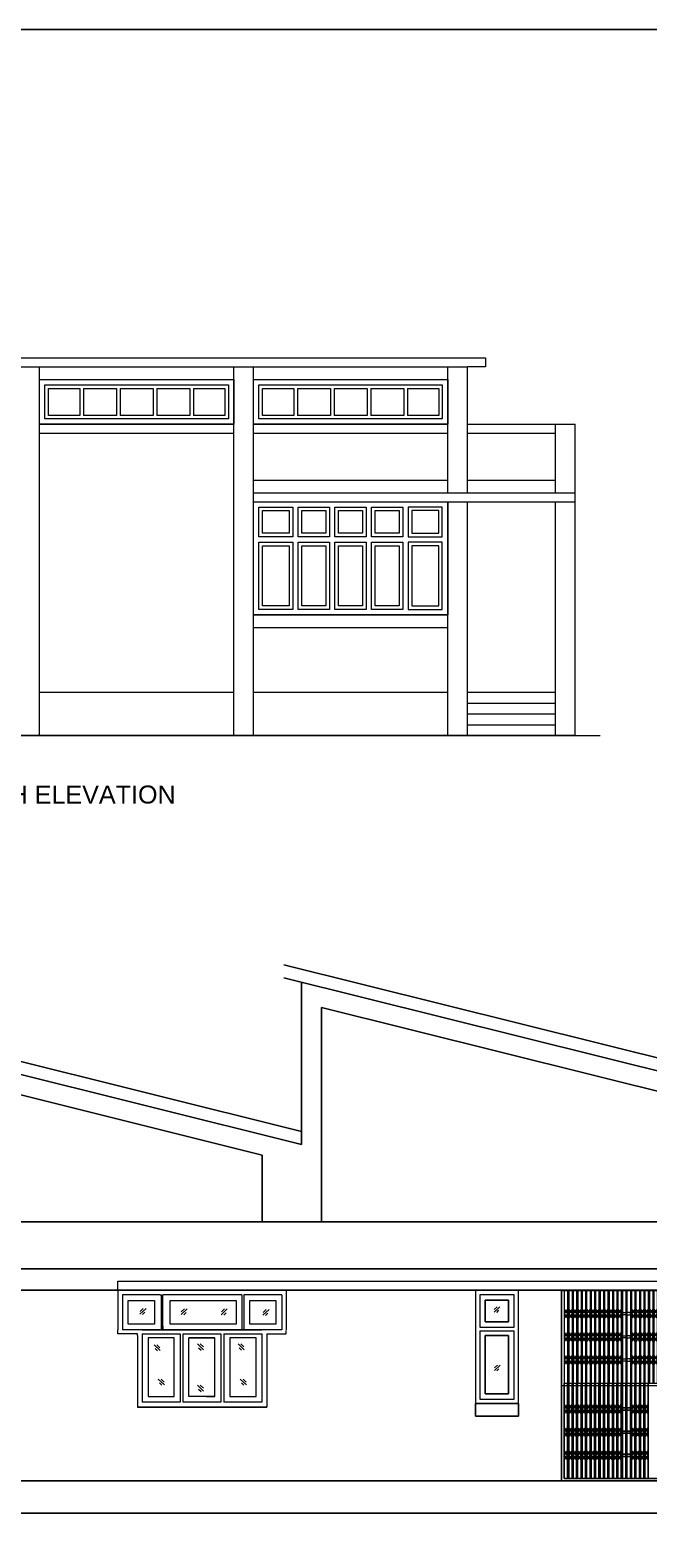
# Model space of a CAD drawing. Header units: inches. Extents: x -6800 to 96653, y -25814 to 17379.
# Drawn here: x 20856 to 21200, y -12148 to -11323 of the extents above; entities that cross this region are included whole.
import ezdxf

# ---------------------------------------------------------------- set-up
doc = ezdxf.new("R2010")
doc.units = ezdxf.units.IN
doc.header["$MEASUREMENT"] = 0
for name, color, linetype, lineweight in [('chajja elev', 4, 'Continuous', 20), ('Door', 20, 'Continuous', 20), ('ele back', 51, 'Continuous', 15), ('furniture', 44, 'Continuous', 15), ('NETMANH', 26, 'Continuous', 15), ('Win ele', 211, 'Continuous', 15)]:
    doc.layers.add(name, color=color, linetype=linetype, lineweight=lineweight)
doc.layers.add('doors', color=52, linetype='Continuous')
doc.styles.get("Standard").update_dxf_attribs({"font": 'arial.ttf'})

# ---------------------------------------------------------------- blocks, each defined once
blk = doc.blocks.new('md-cuasat2200x3000')
for p, q in [((0, 2200), (3000, 2200)), ((0, 0), (0, 2200)), ((60, 2140), (2940, 2140)), ((60, 0), (60, 2140)), ((139, 0), (139, 2140)), ((164, 0), (164, 2140)), ((242, 0), (242, 2140)), ((267, 0), (267, 2140)), ((346, 0), (346, 2140)), ((371, 0), (371, 2140)), ((450, 0), (450, 2140)), ((475, 0), (475, 2140)), ((553, 0), (553, 2140)), ((578, 0), (578, 2140)), ((657, 0), (657, 2140)), ((682, 0), (682, 2140)), ((761, 0), (761, 2140)), ((786, 0), (786, 2140)), ((864, 0), (864, 2140)), ((889, 0), (889, 2140)), ((968, 0), (968, 2140)), ((993, 0), (993, 2140)), ((1072, 0), (1072, 2140)), ((1097, 0), (1097, 2140)), ((1175, 0), (1175, 2140)), ((1200, 0), (1200, 2140)), ((1279, 0), (1279, 2140)), ((1304, 0), (1304, 2140)), ((1382, 0), (1382, 2140)), ((1408, 0), (1408, 2140)), ((1408, 0), (1408, 2140)), ((1488, 0), (1488, 2140)), ((1500, 0), (1500, 2140)), ((1512, 0), (1512, 2140)), ((1592, 0), (1592, 2140)), ((1618, 0), (1618, 2140)), ((1696, 0), (1696, 2140)), ((1721, 0), (1721, 2140)), ((1800, 0), (1800, 2140)), ((1825, 0), (1825, 2140)), ((1903, 0), (1903, 2140)), ((1928, 0), (1928, 2140)), ((2007, 0), (2007, 2140)), ((2032, 0), (2032, 2140)), ((2111, 0), (2111, 2140)), ((2136, 0), (2136, 2140)), ((2214, 0), (2214, 2140)), ((2239, 0), (2239, 2140)), ((2318, 0), (2318, 2140)), ((2343, 0), (2343, 2140)), ((2422, 0), (2422, 2140)), ((2447, 0), (2447, 2140)), ((2525, 0), (2525, 2140)), ((2550, 0), (2550, 2140)), ((2629, 0), (2629, 2140)), ((2654, 0), (2654, 2140)), ((2733, 0), (2733, 2140)), ((2758, 0), (2758, 2140)), ((2836, 0), (2836, 2140)), ((2861, 0), (2861, 2140)), ((2940, 2140), (2940, 0)), ((3000, 2200), (3000, 0)), ((0, 0), (3000, 0)), ((3000, 0), (0, 0)), ((2940, 0), (60, 0))]:
    blk.add_line(p, q)
at = {"layer": 'NETMANH'}
for p, q in [((139, 1605), (60, 1709)), ((60, 1605), (139, 1709)), ((139, 1501), (60, 1605)), ((60, 1501), (139, 1605)), ((242, 1605), (164, 1709)), ((164, 1605), (242, 1709)), ((242, 1501), (164, 1605)), ((164, 1501), (242, 1605)), ((346, 1605), (267, 1709)), ((267, 1605), (346, 1709)), ((346, 1501), (267, 1605)), ((267, 1501), (346, 1605)), ((450, 1605), (371, 1709)), ((371, 1605), (450, 1709)), ((450, 1501), (371, 1605)), ((371, 1501), (450, 1605)), ((553, 1605), (475, 1709)), ((475, 1605), (553, 1709)), ((553, 1501), (475, 1605)), ((475, 1501), (553, 1605)), ((657, 1605), (578, 1709)), ((578, 1605), (657, 1709)), ((657, 1501), (578, 1605)), ((578, 1501), (657, 1605)), ((761, 1605), (682, 1709)), ((682, 1605), (761, 1709)), ((761, 1501), (682, 1605)), ((682, 1501), (761, 1605)), ((864, 1605), (786, 1709)), ((786, 1605), (864, 1709)), ((864, 1501), (786, 1605)), ((786, 1501), (864, 1605)), ((968, 1605), (889, 1709)), ((889, 1605), (968, 1709)), ((968, 1501), (889, 1605)), ((889, 1501), (968, 1605)), ((1072, 1605), (993, 1709)), ((993, 1605), (1072, 1709)), ((1072, 1501), (993, 1605)), ((993, 1501), (1072, 1605)), ((1175, 1605), (1097, 1709)), ((1097, 1605), (1175, 1709)), ((1175, 1501), (1097, 1605)), ((1097, 1501), (1175, 1605)), ((1279, 1605), (1200, 1709)), ((1200, 1605), (1279, 1709)), ((1279, 1501), (1200, 1605)), ((1200, 1501), (1279, 1605)), ((1382, 1605), (1304, 1709)), ((1304, 1605), (1382, 1709)), ((1382, 1501), (1304, 1605)), ((1304, 1501), (1382, 1605)), ((1408, 1631), (1408, 1579)), ((1488, 1631), (1408, 1631)), ((1408, 1579), (1488, 1579)), ((1488, 1579), (1488, 1631)), ((1512, 1631), (1592, 1631)), ((1512, 1579), (1512, 1631)), ((1592, 1579), (1512, 1579)), ((1592, 1631), (1592, 1579)), ((1618, 1605), (1696, 1709)), ((1696, 1605), (1618, 1709)), ((1618, 1501), (1696, 1605)), ((1696, 1501), (1618, 1605)), ((1721, 1605), (1800, 1709)), ((1800, 1605), (1721, 1709)), ((1721, 1501), (1800, 1605)), ((1800, 1501), (1721, 1605)), ((1825, 1605), (1903, 1709)), ((1903, 1605), (1825, 1709)), ((1825, 1501), (1903, 1605)), ((1903, 1501), (1825, 1605)), ((1928, 1605), (2007, 1709)), ((2007, 1605), (1928, 1709)), ((1928, 1501), (2007, 1605)), ((2007, 1501), (1928, 1605)), ((2032, 1605), (2111, 1709)), ((2111, 1605), (2032, 1709)), ((2032, 1501), (2111, 1605)), ((2111, 1501), (2032, 1605)), ((2136, 1605), (2214, 1709)), ((2214, 1605), (2136, 1709)), ((2136, 1501), (2214, 1605)), ((2214, 1501), (2136, 1605)), ((2239, 1605), (2318, 1709)), ((2318, 1605), (2239, 1709)), ((2239, 1501), (2318, 1605)), ((2318, 1501), (2239, 1605)), ((2343, 1605), (2422, 1709)), ((2422, 1605), (2343, 1709)), ((2343, 1501), (2422, 1605)), ((2422, 1501), (2343, 1605)), ((2447, 1605), (2525, 1709)), ((2525, 1605), (2447, 1709)), ((2447, 1501), (2525, 1605)), ((2525, 1501), (2447, 1605)), ((2550, 1605), (2629, 1709)), ((2629, 1605), (2550, 1709)), ((2550, 1501), (2629, 1605)), ((2629, 1501), (2550, 1605)), ((2654, 1605), (2733, 1709)), ((2733, 1605), (2654, 1709)), ((2654, 1501), (2733, 1605)), ((2733, 1501), (2654, 1605)), ((2758, 1605), (2836, 1709)), ((2836, 1605), (2758, 1709)), ((2758, 1501), (2836, 1605)), ((2836, 1501), (2758, 1605)), ((2861, 1605), (2940, 1709)), ((2940, 1605), (2861, 1709)), ((2861, 1501), (2940, 1605)), ((2940, 1501), (2861, 1605)), ((139, 1070), (60, 1174)), ((60, 1070), (139, 1174)), ((139, 966), (60, 1070)), ((60, 966), (139, 1070)), ((242, 1070), (164, 1174)), ((164, 1070), (242, 1174)), ((242, 966), (164, 1070)), ((164, 966), (242, 1070)), ((346, 1070), (267, 1174)), ((267, 1070), (346, 1174)), ((346, 966), (267, 1070)), ((267, 966), (346, 1070)), ((450, 1070), (371, 1174)), ((371, 1070), (450, 1174)), ((450, 966), (371, 1070)), ((371, 966), (450, 1070)), ((553, 1070), (475, 1174)), ((475, 1070), (553, 1174)), ((553, 966), (475, 1070)), ((475, 966), (553, 1070)), ((657, 1070), (578, 1174)), ((578, 1070), (657, 1174)), ((657, 966), (578, 1070)), ((578, 966), (657, 1070)), ((761, 1070), (682, 1174)), ((682, 1070), (761, 1174)), ((761, 966), (682, 1070)), ((682, 966), (761, 1070)), ((864, 1070), (786, 1174)), ((786, 1070), (864, 1174)), ((864, 966), (786, 1070)), ((786, 966), (864, 1070)), ((968, 1070), (889, 1174)), ((889, 1070), (968, 1174)), ((968, 966), (889, 1070)), ((889, 966), (968, 1070)), ((1072, 1070), (993, 1174)), ((993, 1070), (1072, 1174)), ((1072, 966), (993, 1070)), ((993, 966), (1072, 1070)), ((1175, 1070), (1097, 1174)), ((1097, 1070), (1175, 1174)), ((1175, 966), (1097, 1070)), ((1097, 966), (1175, 1070)), ((1279, 1070), (1200, 1174)), ((1200, 1070), (1279, 1174)), ((1279, 966), (1200, 1070)), ((1200, 966), (1279, 1070)), ((1382, 1070), (1304, 1174)), ((1304, 1070), (1382, 1174)), ((1382, 966), (1304, 1070)), ((1304, 966), (1382, 1070)), ((1408, 1096), (1408, 1044)), ((1488, 1096), (1408, 1096)), ((1408, 1044), (1488, 1044)), ((1488, 1044), (1488, 1096)), ((1512, 1096), (1592, 1096)), ((1512, 1044), (1512, 1096)), ((1592, 1044), (1512, 1044)), ((1592, 1096), (1592, 1044)), ((1618, 1070), (1696, 1174)), ((1696, 1070), (1618, 1174)), ((1618, 966), (1696, 1070)), ((1696, 966), (1618, 1070)), ((1721, 1070), (1800, 1174)), ((1800, 1070), (1721, 1174)), ((1721, 966), (1800, 1070)), ((1800, 966), (1721, 1070)), ((1825, 1070), (1903, 1174)), ((1903, 1070), (1825, 1174)), ((1825, 966), (1903, 1070)), ((1903, 966), (1825, 1070)), ((1928, 1070), (2007, 1174)), ((2007, 1070), (1928, 1174)), ((1928, 966), (2007, 1070)), ((2007, 966), (1928, 1070)), ((2032, 1070), (2111, 1174)), ((2111, 1070), (2032, 1174)), ((2032, 966), (2111, 1070)), ((2111, 966), (2032, 1070)), ((2136, 1070), (2214, 1174)), ((2214, 1070), (2136, 1174)), ((2136, 966), (2214, 1070)), ((2214, 966), (2136, 1070)), ((2239, 1070), (2318, 1174)), ((2318, 1070), (2239, 1174)), ((2239, 966), (2318, 1070)), ((2318, 966), (2239, 1070)), ((2343, 1070), (2422, 1174)), ((2422, 1070), (2343, 1174)), ((2343, 966), (2422, 1070)), ((2422, 966), (2343, 1070)), ((2447, 1070), (2525, 1174)), ((2525, 1070), (2447, 1174)), ((2447, 966), (2525, 1070)), ((2525, 966), (2447, 1070)), ((2550, 1070), (2629, 1174)), ((2629, 1070), (2550, 1174)), ((2550, 966), (2629, 1070)), ((2629, 966), (2550, 1070)), ((2654, 1070), (2733, 1174)), ((2733, 1070), (2654, 1174)), ((2654, 966), (2733, 1070)), ((2733, 966), (2654, 1070)), ((2758, 1070), (2836, 1174)), ((2836, 1070), (2758, 1174)), ((2758, 966), (2836, 1070)), ((2836, 966), (2758, 1070)), ((2861, 1070), (2940, 1174)), ((2940, 1070), (2861, 1174)), ((2861, 966), (2940, 1070)), ((2940, 966), (2861, 1070)), ((139, 535), (60, 639)), ((60, 535), (139, 639)), ((139, 431), (60, 535)), ((60, 431), (139, 535)), ((242, 535), (164, 639)), ((164, 535), (242, 639)), ((242, 431), (164, 535)), ((164, 431), (242, 535)), ((346, 535), (267, 639)), ((267, 535), (346, 639)), ((346, 431), (267, 535)), ((267, 431), (346, 535)), ((450, 535), (371, 639)), ((371, 535), (450, 639)), ((450, 431), (371, 535)), ((371, 431), (450, 535)), ((553, 535), (475, 639)), ((475, 535), (553, 639)), ((553, 431), (475, 535)), ((475, 431), (553, 535)), ((657, 535), (578, 639)), ((578, 535), (657, 639)), ((657, 431), (578, 535)), ((578, 431), (657, 535)), ((761, 535), (682, 639)), ((682, 535), (761, 639)), ((761, 431), (682, 535)), ((682, 431), (761, 535)), ((864, 535), (786, 639)), ((786, 535), (864, 639)), ((864, 431), (786, 535)), ((786, 431), (864, 535)), ((968, 535), (889, 639)), ((889, 535), (968, 639)), ((968, 431), (889, 535)), ((889, 431), (968, 535)), ((1072, 535), (993, 639)), ((993, 535), (1072, 639)), ((1072, 431), (993, 535)), ((993, 431), (1072, 535)), ((1175, 535), (1097, 639)), ((1097, 535), (1175, 639)), ((1175, 431), (1097, 535)), ((1097, 431), (1175, 535)), ((1279, 535), (1200, 639)), ((1200, 535), (1279, 639)), ((1279, 431), (1200, 535)), ((1200, 431), (1279, 535)), ((1382, 535), (1304, 639)), ((1304, 535), (1382, 639)), ((1382, 431), (1304, 535)), ((1304, 431), (1382, 535)), ((1408, 561), (1408, 509)), ((1488, 561), (1408, 561)), ((1408, 509), (1488, 509)), ((1488, 509), (1488, 561)), ((1512, 561), (1592, 561)), ((1512, 509), (1512, 561)), ((1592, 509), (1512, 509)), ((1592, 561), (1592, 509)), ((1618, 535), (1696, 639)), ((1696, 535), (1618, 639)), ((1618, 431), (1696, 535)), ((1696, 431), (1618, 535)), ((1721, 535), (1800, 639)), ((1800, 535), (1721, 639)), ((1721, 431), (1800, 535)), ((1800, 431), (1721, 535)), ((1825, 535), (1903, 639)), ((1903, 535), (1825, 639)), ((1825, 431), (1903, 535)), ((1903, 431), (1825, 535)), ((1928, 535), (2007, 639)), ((2007, 535), (1928, 639)), ((1928, 431), (2007, 535)), ((2007, 431), (1928, 535)), ((2032, 535), (2111, 639)), ((2111, 535), (2032, 639)), ((2032, 431), (2111, 535)), ((2111, 431), (2032, 535)), ((2136, 535), (2214, 639)), ((2214, 535), (2136, 639)), ((2136, 431), (2214, 535)), ((2214, 431), (2136, 535)), ((2239, 535), (2318, 639)), ((2318, 535), (2239, 639)), ((2239, 431), (2318, 535)), ((2318, 431), (2239, 535)), ((2343, 535), (2422, 639)), ((2422, 535), (2343, 639)), ((2343, 431), (2422, 535)), ((2422, 431), (2343, 535)), ((2447, 535), (2525, 639)), ((2525, 535), (2447, 639)), ((2447, 431), (2525, 535)), ((2525, 431), (2447, 535)), ((2550, 535), (2629, 639)), ((2629, 535), (2550, 639)), ((2550, 431), (2629, 535)), ((2629, 431), (2550, 535)), ((2654, 535), (2733, 639)), ((2733, 535), (2654, 639)), ((2654, 431), (2733, 535)), ((2733, 431), (2654, 535)), ((2758, 535), (2836, 639)), ((2836, 535), (2758, 639)), ((2758, 431), (2836, 535)), ((2836, 431), (2758, 535)), ((2861, 535), (2940, 639)), ((2940, 535), (2861, 639)), ((2861, 431), (2940, 535)), ((2940, 431), (2861, 535))]:
    blk.add_line(p, q, dxfattribs=at)

msp = doc.modelspace()

# ---------------------------------------------------------------- linework, layer by layer
msp.add_line((20222.07, -11322.79), (22598.07, -11322.79))
at = {"lineweight": 25, "transparency": 33554623}
for p, q in [((21006.74, -11935.51), (20634.64, -11842.73)), ((21369.08, -11935.51), (20996.97, -11842.73)), ((21006.74, -11942.72), (20634.64, -11849.95)), ((21369.08, -11942.72), (20996.97, -11849.95)), ((21006.74, -11942.72), (21006.74, -11852.38)), ((20984.74, -11948.58), (20666.41, -11869.21)), ((21017.74, -11985.72), (21017.74, -11866.46)), ((21347.08, -11948.58), (21017.74, -11866.46)), ((20984.74, -11985.72), (20984.74, -11948.58))]:
    msp.add_line(p, q, dxfattribs=at)
at = {"lineweight": 25}
for p, q in [((21719.41, -11985.72), (20644.41, -11985.72)), ((20644.41, -12011.72), (21719.41, -12011.72)), ((20644.41, -12011.72), (21719.41, -12011.72)), ((21719.41, -12023.72), (20644.41, -12023.72)), ((21127.41, -12093.72), (21103.41, -12093.72)), ((21127.41, -12093.72), (21103.41, -12093.72)), ((21719.41, -12129.72), (20666.41, -12129.72)), ((20644.41, -12147.72), (21719.41, -12147.72))]:
    msp.add_line(p, q, dxfattribs=at)
at = {"lineweight": 25, "transparency": 33554687}
for p, q in [((21121.91, -12029.22), (21108.91, -12029.22)), ((21108.91, -12029.22), (21108.91, -12041.22)), ((21121.91, -12041.22), (21121.91, -12029.22)), ((21108.91, -12041.22), (21121.91, -12041.22)), ((21121.91, -12048.93), (21108.91, -12048.93)), ((21108.91, -12048.93), (21108.91, -12081.22)), ((21121.91, -12081.22), (21121.91, -12048.93)), ((21108.91, -12081.22), (21121.91, -12081.22)), ((21103.41, -12093.72), (21103.41, -12086.72)), ((21127.41, -12086.72), (21103.41, -12086.72)), ((21127.41, -12086.72), (21127.41, -12093.72))]:
    msp.add_line(p, q, dxfattribs=at)
at = {"lineweight": 25, "transparency": 33554636}
for p, q in [((20942.41, -12088.72), (20915.41, -12088.72)), ((20987.41, -12088.72), (20942.41, -12088.72))]:
    msp.add_line(p, q, dxfattribs=at)
at = {"layer": 'chajja elev'}
for p, q in [((20904.62, -12023.72), (20904.62, -12018.72)), ((20904.62, -12018.72), (21471.41, -12018.72)), ((21471.41, -12023.72), (20904.62, -12023.72))]:
    msp.add_line(p, q, dxfattribs=at)
at = {"layer": 'Door', "lineweight": 25, "extrusion": (-2.49876e-18, -1.22439e-16, -1)}
for p, q in [((21151.41, -12076.92), (21151.41, -12129.72)), ((21152.85, -12075.28), (21152.85, -12128.28)), ((21154.74, -12075.28), (21154.74, -12128.28)), ((21155.34, -12075.28), (21155.34, -12128.28)), ((21157.23, -12075.28), (21157.23, -12128.28)), ((21157.83, -12075.28), (21157.83, -12128.28)), ((21159.71, -12075.28), (21159.71, -12128.28)), ((21160.31, -12075.28), (21160.31, -12128.28)), ((21162.2, -12075.28), (21162.2, -12128.28)), ((21162.8, -12075.28), (21162.8, -12128.28)), ((21164.69, -12075.28), (21164.69, -12128.28)), ((21165.29, -12075.28), (21165.29, -12128.28)), ((21167.18, -12075.28), (21167.18, -12128.28)), ((21167.78, -12075.28), (21167.78, -12128.28)), ((21169.66, -12075.28), (21169.66, -12128.28)), ((21170.26, -12075.28), (21170.26, -12128.28)), ((21172.15, -12075.28), (21172.15, -12128.28)), ((21172.75, -12075.28), (21172.75, -12128.28)), ((21174.64, -12075.28), (21174.64, -12128.28)), ((21175.24, -12075.28), (21175.24, -12128.28)), ((21177.13, -12075.28), (21177.13, -12128.28)), ((21177.73, -12075.28), (21177.73, -12128.28)), ((21179.62, -12075.28), (21179.62, -12128.28)), ((21180.22, -12075.28), (21180.22, -12128.28)), ((21182.1, -12075.28), (21182.1, -12128.28)), ((21182.7, -12075.28), (21182.7, -12128.28)), ((21184.59, -12075.28), (21184.59, -12128.28)), ((21185.19, -12075.28), (21185.19, -12128.28)), ((21185.19, -12075.28), (21185.19, -12128.28)), ((21187.11, -12075.28), (21187.11, -12128.28)), ((21187.41, -12075.28), (21187.41, -12128.28)), ((21187.71, -12075.28), (21187.71, -12128.28)), ((21189.63, -12075.28), (21189.63, -12128.28)), ((21190.23, -12075.28), (21190.23, -12128.28)), ((21192.12, -12075.28), (21192.12, -12128.28)), ((21192.72, -12075.28), (21192.72, -12128.28)), ((21194.61, -12075.28), (21194.61, -12128.28)), ((21195.21, -12075.28), (21195.21, -12128.28)), ((21197.09, -12075.28), (21197.09, -12128.28)), ((21197.69, -12075.28), (21197.69, -12128.28)), ((21199.58, -12075.28), (21199.58, -12128.28)), ((21154.74, -12087.28), (21152.85, -12089.76)), ((21152.85, -12087.28), (21154.74, -12089.76)), ((21154.74, -12089.76), (21152.85, -12092.25)), ((21152.85, -12089.76), (21154.74, -12092.25)), ((21157.23, -12087.28), (21155.34, -12089.76)), ((21155.34, -12087.28), (21157.23, -12089.76)), ((21157.23, -12089.76), (21155.34, -12092.25)), ((21155.34, -12089.76), (21157.23, -12092.25)), ((21159.71, -12087.28), (21157.83, -12089.76)), ((21157.83, -12087.28), (21159.71, -12089.76)), ((21159.71, -12089.76), (21157.83, -12092.25)), ((21157.83, -12089.76), (21159.71, -12092.25)), ((21162.2, -12087.28), (21160.31, -12089.76)), ((21160.31, -12087.28), (21162.2, -12089.76)), ((21162.2, -12089.76), (21160.31, -12092.25)), ((21160.31, -12089.76), (21162.2, -12092.25)), ((21164.69, -12087.28), (21162.8, -12089.76)), ((21162.8, -12087.28), (21164.69, -12089.76)), ((21164.69, -12089.76), (21162.8, -12092.25)), ((21162.8, -12089.76), (21164.69, -12092.25)), ((21167.18, -12087.28), (21165.29, -12089.76)), ((21165.29, -12087.28), (21167.18, -12089.76)), ((21167.18, -12089.76), (21165.29, -12092.25)), ((21165.29, -12089.76), (21167.18, -12092.25)), ((21169.66, -12087.28), (21167.78, -12089.76)), ((21167.78, -12087.28), (21169.66, -12089.76)), ((21169.66, -12089.76), (21167.78, -12092.25)), ((21167.78, -12089.76), (21169.66, -12092.25)), ((21172.15, -12087.28), (21170.26, -12089.76)), ((21170.26, -12087.28), (21172.15, -12089.76)), ((21172.15, -12089.76), (21170.26, -12092.25)), ((21170.26, -12089.76), (21172.15, -12092.25)), ((21174.64, -12087.28), (21172.75, -12089.76)), ((21172.75, -12087.28), (21174.64, -12089.76)), ((21174.64, -12089.76), (21172.75, -12092.25)), ((21172.75, -12089.76), (21174.64, -12092.25)), ((21177.13, -12087.28), (21175.24, -12089.76)), ((21175.24, -12087.28), (21177.13, -12089.76)), ((21177.13, -12089.76), (21175.24, -12092.25)), ((21175.24, -12089.76), (21177.13, -12092.25)), ((21179.62, -12087.28), (21177.73, -12089.76)), ((21177.73, -12087.28), (21179.62, -12089.76)), ((21179.62, -12089.76), (21177.73, -12092.25)), ((21177.73, -12089.76), (21179.62, -12092.25)), ((21182.1, -12087.28), (21180.22, -12089.76)), ((21180.22, -12087.28), (21182.1, -12089.76)), ((21182.1, -12089.76), (21180.22, -12092.25)), ((21180.22, -12089.76), (21182.1, -12092.25)), ((21184.59, -12087.28), (21182.7, -12089.76)), ((21182.7, -12087.28), (21184.59, -12089.76)), ((21184.59, -12089.76), (21182.7, -12092.25)), ((21182.7, -12089.76), (21184.59, -12092.25)), ((21185.19, -12089.14), (21187.11, -12089.14)), ((21185.19, -12090.39), (21185.19, -12089.14)), ((21187.11, -12090.39), (21185.19, -12090.39)), ((21187.11, -12089.14), (21187.11, -12090.39)), ((21189.63, -12089.14), (21187.71, -12089.14)), ((21187.71, -12089.14), (21187.71, -12090.39)), ((21187.71, -12090.39), (21189.63, -12090.39)), ((21189.63, -12090.39), (21189.63, -12089.14)), ((21190.23, -12087.28), (21192.12, -12089.76)), ((21192.12, -12087.28), (21190.23, -12089.76)), ((21190.23, -12089.76), (21192.12, -12092.25)), ((21192.12, -12089.76), (21190.23, -12092.25)), ((21192.72, -12087.28), (21194.61, -12089.76)), ((21194.61, -12087.28), (21192.72, -12089.76)), ((21192.72, -12089.76), (21194.61, -12092.25)), ((21194.61, -12089.76), (21192.72, -12092.25)), ((21195.21, -12087.28), (21197.09, -12089.76)), ((21197.09, -12087.28), (21195.21, -12089.76)), ((21195.21, -12089.76), (21197.09, -12092.25)), ((21197.09, -12089.76), (21195.21, -12092.25)), ((21197.69, -12087.28), (21199.58, -12089.76)), ((21199.58, -12087.28), (21197.69, -12089.76)), ((21197.69, -12089.76), (21199.58, -12092.25)), ((21199.58, -12089.76), (21197.69, -12092.25)), ((21154.74, -12100.12), (21152.85, -12102.6)), ((21152.85, -12100.12), (21154.74, -12102.6)), ((21157.23, -12100.12), (21155.34, -12102.6)), ((21155.34, -12100.12), (21157.23, -12102.6)), ((21159.71, -12100.12), (21157.83, -12102.6)), ((21157.83, -12100.12), (21159.71, -12102.6)), ((21162.2, -12100.12), (21160.31, -12102.6)), ((21160.31, -12100.12), (21162.2, -12102.6)), ((21164.69, -12100.12), (21162.8, -12102.6)), ((21162.8, -12100.12), (21164.69, -12102.6)), ((21167.18, -12100.12), (21165.29, -12102.6)), ((21165.29, -12100.12), (21167.18, -12102.6)), ((21169.66, -12100.12), (21167.78, -12102.6)), ((21167.78, -12100.12), (21169.66, -12102.6)), ((21172.15, -12100.12), (21170.26, -12102.6)), ((21170.26, -12100.12), (21172.15, -12102.6)), ((21174.64, -12100.12), (21172.75, -12102.6)), ((21172.75, -12100.12), (21174.64, -12102.6)), ((21177.13, -12100.12), (21175.24, -12102.6)), ((21175.24, -12100.12), (21177.13, -12102.6)), ((21179.62, -12100.12), (21177.73, -12102.6)), ((21177.73, -12100.12), (21179.62, -12102.6)), ((21182.1, -12100.12), (21180.22, -12102.6)), ((21180.22, -12100.12), (21182.1, -12102.6)), ((21184.59, -12100.12), (21182.7, -12102.6)), ((21182.7, -12100.12), (21184.59, -12102.6)), ((21190.23, -12100.12), (21192.12, -12102.6)), ((21192.12, -12100.12), (21190.23, -12102.6)), ((21192.72, -12100.12), (21194.61, -12102.6)), ((21194.61, -12100.12), (21192.72, -12102.6)), ((21195.21, -12100.12), (21197.09, -12102.6)), ((21197.09, -12100.12), (21195.21, -12102.6)), ((21197.69, -12100.12), (21199.58, -12102.6)), ((21199.58, -12100.12), (21197.69, -12102.6)), ((21154.74, -12102.6), (21152.85, -12105.09)), ((21152.85, -12102.6), (21154.74, -12105.09)), ((21157.23, -12102.6), (21155.34, -12105.09)), ((21155.34, -12102.6), (21157.23, -12105.09)), ((21159.71, -12102.6), (21157.83, -12105.09)), ((21157.83, -12102.6), (21159.71, -12105.09)), ((21162.2, -12102.6), (21160.31, -12105.09)), ((21160.31, -12102.6), (21162.2, -12105.09)), ((21164.69, -12102.6), (21162.8, -12105.09)), ((21162.8, -12102.6), (21164.69, -12105.09)), ((21167.18, -12102.6), (21165.29, -12105.09)), ((21165.29, -12102.6), (21167.18, -12105.09)), ((21169.66, -12102.6), (21167.78, -12105.09)), ((21167.78, -12102.6), (21169.66, -12105.09)), ((21172.15, -12102.6), (21170.26, -12105.09)), ((21170.26, -12102.6), (21172.15, -12105.09)), ((21174.64, -12102.6), (21172.75, -12105.09)), ((21172.75, -12102.6), (21174.64, -12105.09)), ((21177.13, -12102.6), (21175.24, -12105.09)), ((21175.24, -12102.6), (21177.13, -12105.09)), ((21179.62, -12102.6), (21177.73, -12105.09)), ((21177.73, -12102.6), (21179.62, -12105.09)), ((21182.1, -12102.6), (21180.22, -12105.09)), ((21180.22, -12102.6), (21182.1, -12105.09)), ((21184.59, -12102.6), (21182.7, -12105.09)), ((21182.7, -12102.6), (21184.59, -12105.09)), ((21185.19, -12101.98), (21187.11, -12101.98)), ((21185.19, -12103.23), (21185.19, -12101.98)), ((21187.11, -12103.23), (21185.19, -12103.23)), ((21187.11, -12101.98), (21187.11, -12103.23)), ((21189.63, -12101.98), (21187.71, -12101.98)), ((21187.71, -12101.98), (21187.71, -12103.23)), ((21187.71, -12103.23), (21189.63, -12103.23)), ((21189.63, -12103.23), (21189.63, -12101.98)), ((21190.23, -12102.6), (21192.12, -12105.09)), ((21192.12, -12102.6), (21190.23, -12105.09)), ((21192.72, -12102.6), (21194.61, -12105.09)), ((21194.61, -12102.6), (21192.72, -12105.09)), ((21195.21, -12102.6), (21197.09, -12105.09)), ((21197.09, -12102.6), (21195.21, -12105.09)), ((21197.69, -12102.6), (21199.58, -12105.09)), ((21199.58, -12102.6), (21197.69, -12105.09)), ((21154.74, -12112.96), (21152.85, -12115.44)), ((21152.85, -12112.96), (21154.74, -12115.44)), ((21154.74, -12115.44), (21152.85, -12117.93)), ((21152.85, -12115.44), (21154.74, -12117.93)), ((21157.23, -12112.96), (21155.34, -12115.44)), ((21155.34, -12112.96), (21157.23, -12115.44)), ((21157.23, -12115.44), (21155.34, -12117.93)), ((21155.34, -12115.44), (21157.23, -12117.93)), ((21159.71, -12112.96), (21157.83, -12115.44)), ((21157.83, -12112.96), (21159.71, -12115.44)), ((21159.71, -12115.44), (21157.83, -12117.93)), ((21157.83, -12115.44), (21159.71, -12117.93)), ((21162.2, -12112.96), (21160.31, -12115.44)), ((21160.31, -12112.96), (21162.2, -12115.44)), ((21162.2, -12115.44), (21160.31, -12117.93)), ((21160.31, -12115.44), (21162.2, -12117.93)), ((21164.69, -12112.96), (21162.8, -12115.44)), ((21162.8, -12112.96), (21164.69, -12115.44)), ((21164.69, -12115.44), (21162.8, -12117.93)), ((21162.8, -12115.44), (21164.69, -12117.93)), ((21167.18, -12112.96), (21165.29, -12115.44)), ((21165.29, -12112.96), (21167.18, -12115.44)), ((21167.18, -12115.44), (21165.29, -12117.93)), ((21165.29, -12115.44), (21167.18, -12117.93)), ((21169.66, -12112.96), (21167.78, -12115.44)), ((21167.78, -12112.96), (21169.66, -12115.44)), ((21169.66, -12115.44), (21167.78, -12117.93)), ((21167.78, -12115.44), (21169.66, -12117.93)), ((21172.15, -12112.96), (21170.26, -12115.44)), ((21170.26, -12112.96), (21172.15, -12115.44)), ((21172.15, -12115.44), (21170.26, -12117.93)), ((21170.26, -12115.44), (21172.15, -12117.93)), ((21174.64, -12112.96), (21172.75, -12115.44)), ((21172.75, -12112.96), (21174.64, -12115.44)), ((21174.64, -12115.44), (21172.75, -12117.93)), ((21172.75, -12115.44), (21174.64, -12117.93)), ((21177.13, -12112.96), (21175.24, -12115.44)), ((21175.24, -12112.96), (21177.13, -12115.44)), ((21177.13, -12115.44), (21175.24, -12117.93)), ((21175.24, -12115.44), (21177.13, -12117.93)), ((21179.62, -12112.96), (21177.73, -12115.44)), ((21177.73, -12112.96), (21179.62, -12115.44)), ((21179.62, -12115.44), (21177.73, -12117.93)), ((21177.73, -12115.44), (21179.62, -12117.93)), ((21182.1, -12112.96), (21180.22, -12115.44)), ((21180.22, -12112.96), (21182.1, -12115.44)), ((21182.1, -12115.44), (21180.22, -12117.93)), ((21180.22, -12115.44), (21182.1, -12117.93)), ((21184.59, -12112.96), (21182.7, -12115.44)), ((21182.7, -12112.96), (21184.59, -12115.44)), ((21184.59, -12115.44), (21182.7, -12117.93)), ((21182.7, -12115.44), (21184.59, -12117.93)), ((21185.19, -12114.82), (21187.11, -12114.82)), ((21185.19, -12116.07), (21185.19, -12114.82)), ((21187.11, -12116.07), (21185.19, -12116.07)), ((21187.11, -12114.82), (21187.11, -12116.07)), ((21189.63, -12114.82), (21187.71, -12114.82)), ((21187.71, -12114.82), (21187.71, -12116.07)), ((21187.71, -12116.07), (21189.63, -12116.07)), ((21189.63, -12116.07), (21189.63, -12114.82)), ((21190.23, -12112.96), (21192.12, -12115.44)), ((21192.12, -12112.96), (21190.23, -12115.44)), ((21190.23, -12115.44), (21192.12, -12117.93)), ((21192.12, -12115.44), (21190.23, -12117.93)), ((21192.72, -12112.96), (21194.61, -12115.44)), ((21194.61, -12112.96), (21192.72, -12115.44)), ((21192.72, -12115.44), (21194.61, -12117.93)), ((21194.61, -12115.44), (21192.72, -12117.93)), ((21195.21, -12112.96), (21197.09, -12115.44)), ((21197.09, -12112.96), (21195.21, -12115.44)), ((21195.21, -12115.44), (21197.09, -12117.93)), ((21197.09, -12115.44), (21195.21, -12117.93)), ((21197.69, -12112.96), (21199.58, -12115.44)), ((21199.58, -12112.96), (21197.69, -12115.44)), ((21197.69, -12115.44), (21199.58, -12117.93)), ((21199.58, -12115.44), (21197.69, -12117.93)), ((21151.41, -12129.72), (21223.41, -12129.72)), ((21152.85, -12128.28), (21221.97, -12128.28))]:
    msp.add_line(p, q, dxfattribs=at)
at = {"layer": 'Door', "lineweight": 25}
msp.add_lwpolyline([(21151.41, -12023.72), (21223.41, -12023.72), (21223.41, -12129.72), (21151.41, -12129.72)], close=True, dxfattribs=at)
at = {"layer": 'doors', "color": 2, "linetype": 'Continuous', "lineweight": 25, "true_color": 0xf1eb1f}
msp.add_line((20494.01, -11715.23), (21159.01, -11715.23), dxfattribs=at)
at = {"layer": 'ele back', "transparency": 33554641}
for p, q in [((20612.01, -11505.23), (21099.01, -11505.23)), ((21099.01, -11505.23), (21109.01, -11505.23)), ((21109.01, -11505.23), (21109.01, -11510.23)), ((20612.01, -11510.23), (21099.01, -11510.23)), ((20612.01, -11510.23), (21099.01, -11510.23)), ((20861.01, -11715.23), (20861.01, -11510.23)), ((20861.01, -11510.23), (20969.01, -11510.23)), ((20969.01, -11715.23), (20969.01, -11510.23)), ((20980.01, -11715.23), (20980.01, -11510.23)), ((20980.01, -11510.23), (21088.01, -11510.23)), ((21088.01, -11580.23), (21088.01, -11510.23)), ((21099.01, -11580.23), (21099.01, -11510.23)), ((21109.01, -11510.23), (21099.01, -11510.23)), ((20861.01, -11517.23), (20969.01, -11517.23)), ((20861.01, -11517.23), (20969.01, -11517.23)), ((20861.01, -11517.23), (20969.01, -11517.23)), ((20980.01, -11517.23), (21088.01, -11517.23)), ((20980.01, -11517.23), (21088.01, -11517.23)), ((20980.01, -11517.23), (21088.01, -11517.23)), ((20861.01, -11542.23), (20969.01, -11542.23)), ((20861.01, -11542.23), (20969.01, -11542.23)), ((20861.01, -11542.23), (20969.01, -11542.23)), ((20861.01, -11547.23), (20969.01, -11547.23)), ((20980.01, -11542.23), (21088.01, -11542.23)), ((20980.01, -11542.23), (21088.01, -11542.23)), ((20980.01, -11542.23), (21088.01, -11542.23)), ((20980.01, -11547.23), (21088.01, -11547.23)), ((21099.01, -11542.23), (21159.01, -11542.23)), ((21099.01, -11547.23), (21148.01, -11547.23)), ((21148.01, -11580.23), (21148.01, -11542.23)), ((21159.01, -11715.23), (21159.01, -11542.23)), ((20980.01, -11573.23), (21088.01, -11573.23)), ((21099.01, -11573.23), (21148.01, -11573.23)), ((20980.01, -11580.23), (21159.01, -11580.23)), ((20980.01, -11585.23), (21159.01, -11585.23)), ((21088.01, -11715.23), (21088.01, -11585.23)), ((21099.01, -11715.23), (21099.01, -11585.23)), ((21148.01, -11715.23), (21148.01, -11585.23)), ((20980.01, -11648.23), (21088.01, -11648.23)), ((20980.01, -11655.23), (21088.01, -11655.23)), ((20861.01, -11691.23), (20969.01, -11691.23)), ((20980.01, -11691.23), (21088.01, -11691.23)), ((21099.01, -11691.23), (21148.01, -11691.23)), ((21099.01, -11697.23), (21148.01, -11697.23)), ((21099.01, -11703.23), (21148.01, -11703.23)), ((21099.01, -11709.23), (21148.01, -11709.23)), ((21159.01, -11715.23), (21172.8, -11715.23))]:
    msp.add_line(p, q, dxfattribs=at)
at = {"layer": 'furniture', "transparency": 33554687}
for p, q in [((20861.01, -11531.63), (20861.01, -11517.23)), ((20861.01, -11517.23), (20969.01, -11517.23)), ((20864.01, -11520.23), (20966.01, -11520.23)), ((20864.01, -11531.63), (20864.01, -11520.23)), ((20966.01, -11520.23), (20966.01, -11531.63)), ((20969.01, -11517.23), (20969.01, -11531.63)), ((20980.01, -11531.63), (20980.01, -11517.23)), ((20980.01, -11517.23), (21088.01, -11517.23)), ((20983.01, -11520.23), (21085.01, -11520.23)), ((20983.01, -11531.63), (20983.01, -11520.23)), ((21085.01, -11520.23), (21085.01, -11531.63)), ((21088.01, -11517.23), (21088.01, -11531.63)), ((20861.01, -11542.23), (20861.01, -11531.63)), ((20864.01, -11539.23), (20864.01, -11531.63)), ((20966.01, -11531.63), (20966.01, -11539.23)), ((20969.01, -11531.63), (20969.01, -11542.23)), ((20980.01, -11542.23), (20980.01, -11531.63)), ((20983.01, -11539.23), (20983.01, -11531.63)), ((21085.01, -11531.63), (21085.01, -11539.23)), ((21088.01, -11531.63), (21088.01, -11542.23)), ((20966.01, -11539.23), (20864.01, -11539.23)), ((21085.01, -11539.23), (20983.01, -11539.23)), ((20969.01, -11542.23), (20861.01, -11542.23)), ((21088.01, -11542.23), (20980.01, -11542.23)), ((20980.01, -11585.23), (21088.01, -11585.23)), ((20980.01, -11648.23), (20980.01, -11585.23)), ((20983.01, -11604.73), (20983.01, -11588.23)), ((20983.01, -11588.23), (21001.91, -11588.23)), ((21001.91, -11588.23), (21001.91, -11604.73)), ((21004.91, -11604.73), (21004.91, -11588.23)), ((21004.91, -11588.23), (21022.31, -11588.23)), ((21022.31, -11588.23), (21022.31, -11604.73)), ((21025.31, -11604.73), (21025.31, -11588.23)), ((21025.31, -11588.23), (21042.71, -11588.23)), ((21042.71, -11588.23), (21042.71, -11604.73)), ((21045.71, -11604.73), (21045.71, -11588.23)), ((21045.71, -11588.23), (21063.11, -11588.23)), ((21063.11, -11588.23), (21063.11, -11604.73)), ((21066.11, -11588.23), (21066.11, -11604.73)), ((21085.01, -11588.23), (21066.11, -11588.23)), ((21085.01, -11604.73), (21085.01, -11588.23)), ((21088.01, -11585.23), (21088.01, -11648.23)), ((21001.91, -11604.73), (20983.01, -11604.73)), ((21022.31, -11604.73), (21004.91, -11604.73)), ((21042.71, -11604.73), (21025.31, -11604.73)), ((21063.11, -11604.73), (21045.71, -11604.73)), ((21066.11, -11604.73), (21085.01, -11604.73)), ((20983.01, -11645.23), (20983.01, -11607.73)), ((20983.01, -11607.73), (21001.91, -11607.73)), ((21001.91, -11607.73), (21001.91, -11645.23)), ((21004.91, -11645.23), (21004.91, -11607.73)), ((21004.91, -11607.73), (21022.31, -11607.73)), ((21022.31, -11607.73), (21022.31, -11645.23)), ((21025.31, -11645.23), (21025.31, -11607.73)), ((21025.31, -11607.73), (21042.71, -11607.73)), ((21042.71, -11607.73), (21042.71, -11645.23)), ((21045.71, -11645.23), (21045.71, -11607.73)), ((21045.71, -11607.73), (21063.11, -11607.73)), ((21063.11, -11607.73), (21063.11, -11645.23)), ((21066.11, -11607.73), (21066.11, -11645.23)), ((21085.01, -11607.73), (21066.11, -11607.73)), ((21085.01, -11645.23), (21085.01, -11607.73)), ((21001.91, -11645.23), (20983.01, -11645.23)), ((21022.31, -11645.23), (21004.91, -11645.23)), ((21042.71, -11645.23), (21025.31, -11645.23)), ((21063.11, -11645.23), (21045.71, -11645.23)), ((21066.11, -11645.23), (21085.01, -11645.23)), ((21088.01, -11648.23), (20980.01, -11648.23)), ((20904.62, -12023.72), (20904.62, -12045.76)), ((20928.18, -12026.23), (20907.12, -12026.23)), ((20907.12, -12026.23), (20907.12, -12045.76)), ((20928.07, -12026.23), (20928.8, -12026.23)), ((20928.8, -12045.76), (20928.8, -12026.23)), ((20929.62, -12045.76), (20929.62, -12026.23)), ((20930.35, -12026.23), (20929.62, -12026.23)), ((20950.33, -12026.23), (20930.35, -12026.23)), ((20973.55, -12026.23), (20930.35, -12026.23)), ((20972.47, -12026.23), (20952.5, -12026.23)), ((20973.55, -12026.23), (20952.5, -12026.23)), ((20973.55, -12026.23), (20973.55, -12045.76)), ((20994.61, -12026.23), (20974.64, -12026.23)), ((20974.64, -12026.23), (20974.64, -12045.76)), ((20995.7, -12026.23), (20974.64, -12026.23)), ((20974.64, -12026.23), (20974.64, -12045.76)), ((20995.7, -12026.23), (20995.7, -12045.76)), ((20998.2, -12023.72), (20998.2, -12045.76)), ((21127.41, -12023.72), (21103.41, -12023.72)), ((21103.41, -12023.72), (21103.41, -12086.72)), ((21127.41, -12023.72), (21103.41, -12023.72)), ((21124.91, -12026.22), (21105.91, -12026.22)), ((21105.91, -12026.22), (21105.91, -12044.22)), ((21124.91, -12044.22), (21124.91, -12026.22)), ((21127.41, -12086.72), (21127.41, -12023.72)), ((20910.38, -12029.48), (20924.93, -12029.48)), ((20910.38, -12042.51), (20910.38, -12029.48)), ((20920.27, -12033.77), (20916.86, -12037.04)), ((20918.67, -12033.8), (20916.96, -12035.44)), ((20924.93, -12029.48), (20924.93, -12042.51)), ((20933.61, -12029.48), (20970.3, -12029.48)), ((20933.61, -12042.51), (20933.61, -12029.48)), ((20943.16, -12033.98), (20939.75, -12037.25)), ((20941.56, -12034.01), (20939.85, -12035.64)), ((20965.43, -12034.07), (20962.02, -12037.34)), ((20963.83, -12034.1), (20962.12, -12035.74)), ((20970.3, -12029.48), (20970.3, -12042.51)), ((20977.9, -12029.48), (20992.44, -12029.48)), ((20977.9, -12042.51), (20977.9, -12029.48)), ((20988.7, -12034.31), (20985.29, -12037.58)), ((20987.1, -12034.34), (20985.39, -12035.98)), ((20992.44, -12029.48), (20992.44, -12042.51)), ((21116.93, -12032.84), (21113.79, -12035.85)), ((21115.46, -12032.87), (21113.88, -12034.37)), ((21116.33, -12034.8), (21115.1, -12035.98)), ((20907.12, -12043.64), (20907.12, -12045.76)), ((20924.93, -12042.51), (20910.38, -12042.51)), ((20919.62, -12035.9), (20918.28, -12037.18)), ((20928.8, -12043.64), (20928.8, -12045.76)), ((20929.62, -12043.64), (20929.62, -12045.76)), ((20970.3, -12042.51), (20933.61, -12042.51)), ((20942.51, -12036.11), (20941.17, -12037.39)), ((20964.78, -12036.2), (20963.44, -12037.48)), ((20992.44, -12042.51), (20977.9, -12042.51)), ((20988.04, -12036.44), (20986.7, -12037.72)), ((20904.62, -12045.98), (20904.62, -12045.76)), ((20904.62, -12047.98), (20904.62, -12045.98)), ((20915.41, -12047.98), (20904.62, -12047.98)), ((20928.18, -12045.76), (20907.12, -12045.76)), ((20915.41, -12048.8), (20915.41, -12047.98)), ((20915.41, -12048.8), (20915.41, -12088.72)), ((20918.13, -12045.76), (20940.32, -12045.76)), ((20918.13, -12047.98), (20918.13, -12086.01)), ((20918.13, -12047.98), (20939.23, -12047.98)), ((20919.22, -12045.76), (20939.23, -12045.76)), ((20935.97, -12050.22), (20921.39, -12050.22)), ((20921.39, -12050.22), (20921.39, -12082.74)), ((20928.07, -12045.76), (20928.8, -12045.76)), ((20930.35, -12045.76), (20929.62, -12045.76)), ((20950.33, -12045.76), (20930.35, -12045.76)), ((20951.41, -12045.76), (20930.35, -12045.76)), ((20935.97, -12082.74), (20935.97, -12050.22)), ((20939.23, -12047.98), (20939.23, -12086.01)), ((20939.23, -12047.98), (20939.23, -12086.01)), ((20940.32, -12045.76), (20961.42, -12045.76)), ((20940.74, -12047.98), (20940.74, -12086.01)), ((20940.74, -12047.98), (20961.84, -12047.98)), ((20941.4, -12045.76), (20961.42, -12045.76)), ((20958.58, -12050.22), (20944, -12050.22)), ((20944, -12082.74), (20944, -12050.22)), ((20944, -12050.22), (20958.58, -12050.22)), ((20973.55, -12045.76), (20951.41, -12045.76)), ((20972.47, -12045.76), (20952.5, -12045.76)), ((20953.41, -12045.76), (20961.42, -12045.76)), ((20953.41, -12045.76), (20963.59, -12045.76)), ((20958.58, -12082.74), (20958.58, -12050.22)), ((20961.84, -12047.98), (20961.84, -12086.01)), ((20961.84, -12047.98), (20961.84, -12086.01)), ((20963.59, -12045.76), (20984.69, -12045.76)), ((20963.59, -12047.98), (20963.59, -12086.01)), ((20963.59, -12047.98), (20984.69, -12047.98)), ((20981.43, -12050.22), (20966.85, -12050.22)), ((20966.85, -12050.22), (20966.85, -12082.74)), ((20995.7, -12045.76), (20973.55, -12045.76)), ((20994.61, -12045.76), (20974.64, -12045.76)), ((20981.43, -12082.74), (20981.43, -12050.22)), ((20984.69, -12047.98), (20984.69, -12086.01)), ((20987.41, -12047.98), (20987.41, -12088.72)), ((20987.41, -12047.98), (20998.2, -12047.98)), ((20998.2, -12047.98), (20998.2, -12045.98)), ((21105.91, -12044.22), (21124.91, -12044.22)), ((21105.91, -12046.22), (21105.91, -12084.22)), ((21105.91, -12046.22), (21124.91, -12046.22)), ((21124.91, -12084.22), (21124.91, -12046.22)), ((20924.68, -12053.97), (20928.1, -12057.24)), ((20925.34, -12056.1), (20926.68, -12057.39)), ((20926.29, -12054), (20928, -12055.64)), ((20948.83, -12053.51), (20952.25, -12056.78)), ((20949.49, -12055.64), (20950.83, -12056.92)), ((20950.43, -12053.54), (20952.15, -12055.17)), ((20971.39, -12053.51), (20974.81, -12056.78)), ((20972.05, -12055.64), (20973.39, -12056.92)), ((20973, -12053.54), (20974.71, -12055.17)), ((21117.16, -12065.34), (21114.01, -12068.35)), ((21115.68, -12065.37), (21114.11, -12066.87)), ((21116.55, -12067.3), (21115.32, -12068.48)), ((20927.02, -12073.09), (20930.44, -12076.36)), ((20927.68, -12075.22), (20929.02, -12076.5)), ((20928.63, -12073.12), (20930.34, -12074.75)), ((20948.83, -12076.49), (20952.25, -12079.76)), ((20950.43, -12076.52), (20952.15, -12078.16)), ((20972.68, -12073.08), (20976.11, -12076.35)), ((20973.34, -12075.22), (20974.68, -12076.5)), ((20974.29, -12073.12), (20976, -12074.75)), ((20921.39, -12082.74), (20935.97, -12082.74)), ((20958.58, -12082.74), (20944, -12082.74)), ((20949.49, -12078.62), (20950.83, -12079.9)), ((20953.83, -12082.74), (20958.58, -12082.74)), ((20966.85, -12082.74), (20981.43, -12082.74)), ((21105.91, -12084.22), (21124.91, -12084.22)), ((20942.41, -12088.72), (20915.41, -12088.72)), ((20939.23, -12086.01), (20918.13, -12086.01)), ((20939.23, -12086.01), (20919.22, -12086.01)), ((20961.84, -12086.01), (20940.74, -12086.01)), ((20961.84, -12086.01), (20940.74, -12086.01)), ((20987.41, -12088.72), (20942.41, -12088.72)), ((20984.69, -12086.01), (20963.59, -12086.01))]:
    msp.add_line(p, q, dxfattribs=at)
at = {"layer": 'Win ele'}
for p, q in [((20866.01, -11531.63), (20866.01, -11522.23)), ((20866.01, -11522.23), (20883.41, -11522.23)), ((20883.41, -11522.23), (20883.41, -11531.63)), ((20885.41, -11522.23), (20903.81, -11522.23)), ((20885.41, -11522.23), (20885.41, -11531.63)), ((20903.81, -11522.23), (20903.81, -11531.63)), ((20905.81, -11522.23), (20924.21, -11522.23)), ((20905.81, -11522.23), (20905.81, -11531.63)), ((20924.21, -11522.23), (20924.21, -11531.63)), ((20926.21, -11522.23), (20944.61, -11522.23)), ((20926.21, -11522.23), (20926.21, -11531.63)), ((20944.61, -11522.23), (20944.61, -11531.63)), ((20946.61, -11522.23), (20964.01, -11522.23)), ((20946.61, -11522.23), (20946.61, -11531.63)), ((20964.01, -11522.23), (20964.01, -11531.63)), ((20985.01, -11531.63), (20985.01, -11522.23)), ((20985.01, -11522.23), (21002.41, -11522.23)), ((21002.41, -11522.23), (21002.41, -11531.63)), ((21004.41, -11522.23), (21022.81, -11522.23)), ((21004.41, -11522.23), (21004.41, -11531.63)), ((21022.81, -11522.23), (21022.81, -11531.63)), ((21024.81, -11522.23), (21043.21, -11522.23)), ((21024.81, -11522.23), (21024.81, -11531.63)), ((21043.21, -11522.23), (21043.21, -11531.63)), ((21045.21, -11522.23), (21063.61, -11522.23)), ((21045.21, -11522.23), (21045.21, -11531.63)), ((21063.61, -11522.23), (21063.61, -11531.63)), ((21065.61, -11522.23), (21083.01, -11522.23)), ((21065.61, -11522.23), (21065.61, -11531.63)), ((21083.01, -11522.23), (21083.01, -11531.63)), ((20866.01, -11537.23), (20866.01, -11531.63)), ((20883.41, -11531.63), (20883.41, -11537.23)), ((20885.41, -11531.63), (20885.41, -11537.23)), ((20903.81, -11531.63), (20903.81, -11537.23)), ((20905.81, -11531.63), (20905.81, -11537.23)), ((20924.21, -11531.63), (20924.21, -11537.23)), ((20926.21, -11531.63), (20926.21, -11537.23)), ((20944.61, -11531.63), (20944.61, -11537.23)), ((20946.61, -11531.63), (20946.61, -11537.23)), ((20964.01, -11531.63), (20964.01, -11537.23)), ((20985.01, -11537.23), (20985.01, -11531.63)), ((21002.41, -11531.63), (21002.41, -11537.23)), ((21004.41, -11531.63), (21004.41, -11537.23)), ((21022.81, -11531.63), (21022.81, -11537.23)), ((21024.81, -11531.63), (21024.81, -11537.23)), ((21043.21, -11531.63), (21043.21, -11537.23)), ((21045.21, -11531.63), (21045.21, -11537.23)), ((21063.61, -11531.63), (21063.61, -11537.23)), ((21065.61, -11531.63), (21065.61, -11537.23)), ((21083.01, -11531.63), (21083.01, -11537.23)), ((20883.41, -11537.23), (20866.01, -11537.23)), ((20903.81, -11537.23), (20885.41, -11537.23)), ((20924.21, -11537.23), (20905.81, -11537.23)), ((20944.61, -11537.23), (20926.21, -11537.23)), ((20964.01, -11537.23), (20946.61, -11537.23)), ((21002.41, -11537.23), (20985.01, -11537.23)), ((21022.81, -11537.23), (21004.41, -11537.23)), ((21043.21, -11537.23), (21024.81, -11537.23)), ((21063.61, -11537.23), (21045.21, -11537.23)), ((21083.01, -11537.23), (21065.61, -11537.23)), ((20985.01, -11602.73), (20985.01, -11590.23)), ((20985.01, -11590.23), (20999.91, -11590.23)), ((20999.91, -11590.23), (20999.91, -11602.73)), ((21006.91, -11602.73), (21006.91, -11590.23)), ((21006.91, -11590.23), (21020.31, -11590.23)), ((21020.31, -11590.23), (21020.31, -11602.73)), ((21027.31, -11602.73), (21027.31, -11590.23)), ((21027.31, -11590.23), (21040.71, -11590.23)), ((21040.71, -11590.23), (21040.71, -11602.73)), ((21047.71, -11602.73), (21047.71, -11590.23)), ((21047.71, -11590.23), (21061.11, -11590.23)), ((21061.11, -11590.23), (21061.11, -11602.73)), ((21068.11, -11590.23), (21068.11, -11602.73)), ((21083.01, -11590.23), (21068.11, -11590.23)), ((21083.01, -11602.73), (21083.01, -11590.23)), ((20999.91, -11602.73), (20985.01, -11602.73)), ((21020.31, -11602.73), (21006.91, -11602.73)), ((21040.71, -11602.73), (21027.31, -11602.73)), ((21061.11, -11602.73), (21047.71, -11602.73)), ((21068.11, -11602.73), (21083.01, -11602.73)), ((20985.01, -11643.23), (20985.01, -11609.73)), ((20985.01, -11609.73), (20999.91, -11609.73)), ((20999.91, -11609.73), (20999.91, -11643.23)), ((21006.91, -11643.23), (21006.91, -11609.73)), ((21006.91, -11609.73), (21020.31, -11609.73)), ((21020.31, -11609.73), (21020.31, -11643.23)), ((21027.31, -11643.23), (21027.31, -11609.73)), ((21027.31, -11609.73), (21040.71, -11609.73)), ((21040.71, -11609.73), (21040.71, -11643.23)), ((21047.71, -11643.23), (21047.71, -11609.73)), ((21047.71, -11609.73), (21061.11, -11609.73)), ((21061.11, -11609.73), (21061.11, -11643.23)), ((21068.11, -11609.73), (21068.11, -11643.23)), ((21083.01, -11609.73), (21068.11, -11609.73)), ((21083.01, -11643.23), (21083.01, -11609.73)), ((20999.91, -11643.23), (20985.01, -11643.23)), ((21020.31, -11643.23), (21006.91, -11643.23)), ((21040.71, -11643.23), (21027.31, -11643.23)), ((21061.11, -11643.23), (21047.71, -11643.23)), ((21068.11, -11643.23), (21083.01, -11643.23))]:
    msp.add_line(p, q, dxfattribs=at)

# ---------------------------------------------------------------- block references
at = {"layer": 'Door', "lineweight": 25, "extrusion": (-2.49876e-18, -1.22439e-16, -1), "xscale": 0.02399999999999998, "yscale": 0.02399999999999998, "zscale": 0.02399999999999998, "rotation": 180.0000000000001}
msp.add_blockref('md-cuasat2200x3000', (-21151.41, -12023.92), dxfattribs=at)

# ---------------------------------------------------------------- texts
at = {"linetype": 'Continuous', "lineweight": 25}
msp.add_text('SOUTH ELEVATION', height=10, dxfattribs=at).set_placement((20805.54, -11753.06))

doc.saveas('drawing.dxf')
